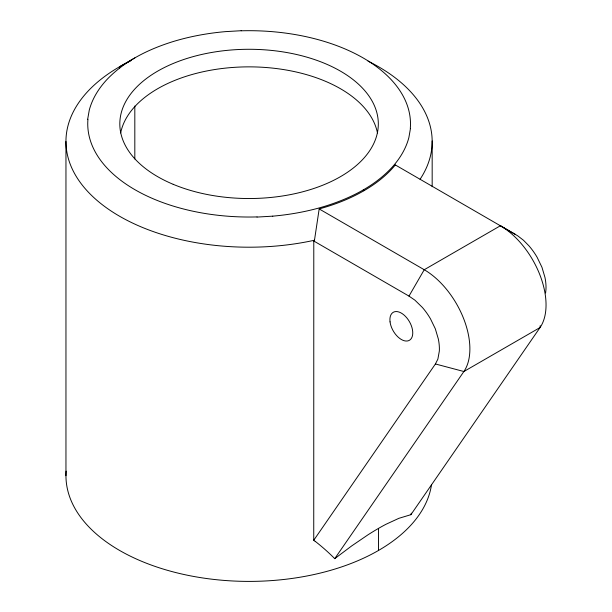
<?xml version="1.0" encoding="UTF-8"?>
<svg xmlns="http://www.w3.org/2000/svg" width="612" height="612" viewBox="0 0 612 612"><rect width="100%" height="100%" fill="white"/><g stroke="black" fill="none" stroke-linecap="round" stroke-linejoin="round"><path stroke-width="0.92" d="M540.197 325.683L540.052 327.542L410.897 514.684L398.856 518.326L385.942 524.3A91.119 19.66 -39 0 0 378.537 528.378A91.44 19.729 -39 0 0 368.026 534.789L351.602 545.981L334.733 558.657A276.586 155.119 4.5 0 0 315.234 541.352M87.661 119.317L89.253 110.214A164.215 94.806 0 0 1 106.587 79.927C124.343 60.993 148.418 49.274 172.898 41.631A164.253 94.829 0 0 1 225.369 31.64L241.128 30.722M410.461 128.482L408.87 137.585A164.215 94.806 0 0 1 391.542 167.872C373.787 186.805 349.712 198.518 325.224 206.167A164.253 94.829 0 0 1 272.761 216.158M395.306 164.957A158.125 91.402 0.1 0 1 363.857 190.76A157.758 91.188 0.1 0 1 319.181 208.914L314.484 240.225L313.788 240.937L313.742 540.274L315.172 541.368M545.598 292.995L545.973 289.407A44.615 25.758 60 0 0 544.971 277.443L541.949 267.253L537.099 257.239A44.615 25.758 60 0 0 529.036 245.925L523.474 240.248L517.607 235.742L395.367 164.972M313.742 540.274L435.423 363.964L437.878 359.122L439.347 350.974A44.615 25.758 60 0 0 438.337 339.002L435.323 328.812L430.466 318.798A44.615 25.758 60 0 0 422.41 307.484L414.921 300.171L408.984 296.101L424.238 269.731L500.402 225.759L515.618 234.541M334.733 558.657L463.888 371.515L540.052 327.542A64.627 37.309 60 0 0 500.402 225.759M134.816 57.941L119.585 66.739L119.585 68.636M272.761 216.158L256.994 217.076M435.423 363.964L463.888 371.515A64.627 37.309 60 0 0 424.238 269.731L319.212 208.952M420.368 179.423L420.084 179.255A183.11 105.715 0 0 0 368.057 61.139M313.742 240.983L408.984 296.101M363.306 189.858L363.819 190.737M432.171 140.974L432.171 186.744M378.537 528.378L378.537 550.433M134.816 106.037L134.816 158.967M65.958 141.487L65.958 475.685M411.302 513.193A276.586 70.717 -75.1 0 1 410.882 514.677M314.484 240.225A183.11 105.715 0 0 1 91.387 195.243A183.11 105.715 0 0 1 130.907 60.726M241.136 30.807A161.369 93.169 0 0 1 410.292 128.474M257.094 216.916A161.369 93.169 0 0 1 87.944 119.248M431.491 484.788A183.11 105.715 0 0 1 237.234 581.178A183.11 105.715 0 0 1 66.127 471.125M120.663 132.934A129.254 74.626 0 0 1 249.061 66.861A129.254 74.626 0 0 1 377.466 132.934M390.051 321.866A16.157 9.325 60 0 0 408.533 340.7A16.157 9.325 60 0 0 405.419 316.335A16.157 9.325 60 0 0 390.051 321.866M173.219 184.327A129.254 74.626 0 0 0 377.627 131.603A129.254 74.626 0 0 0 196.345 55.769A129.254 74.626 0 0 0 173.219 184.327"/></g></svg>
